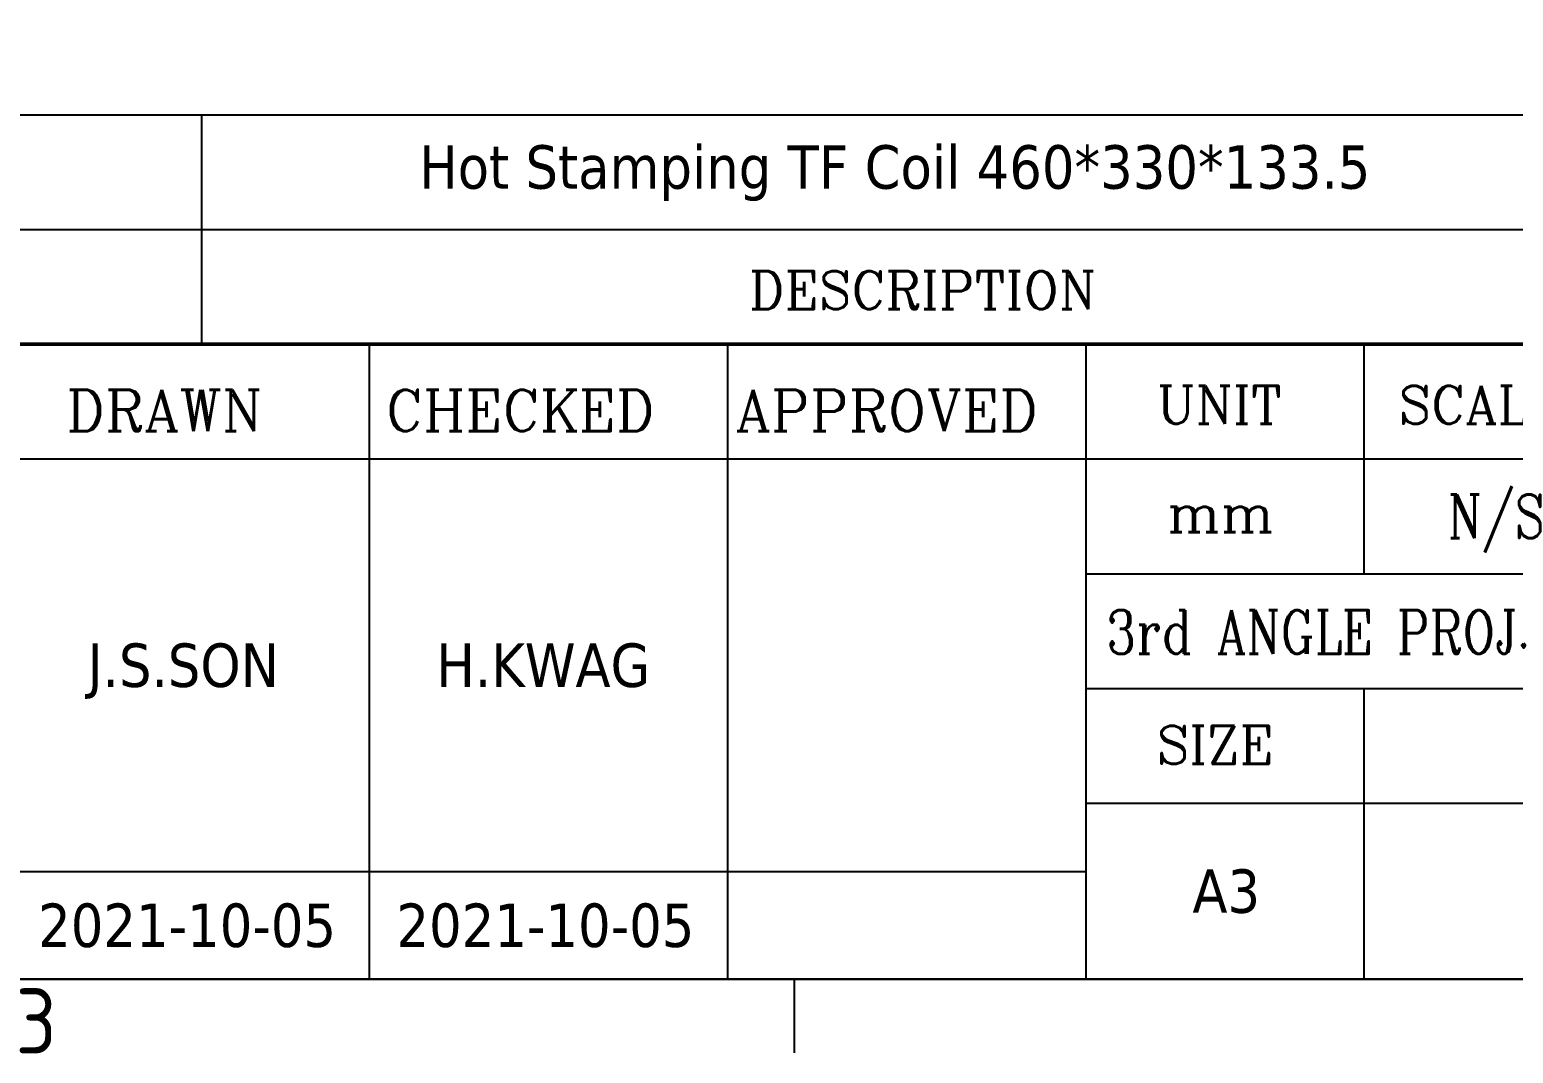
# Model space of a CAD drawing. Header units: millimetres. Extents: x 0 to 2375, y 0 to 3360.
# Drawn here: x 734.5 to 939.3, y 2488.9 to 2630.2 of the extents above; entities that cross this region are included whole.
import ezdxf
from ezdxf.enums import TextEntityAlignment as Align

# ---------------------------------------------------------------- set-up
doc = ezdxf.new("R2010")
doc.units = ezdxf.units.MM
doc.layers.add('DPJA0641_Hot Stamping Coil$0$경계(ISO)', color=7, linetype='Continuous', lineweight=25)
doc.layers.add('DPJA0641_Hot Stamping Coil$0$제목(ISO)', color=5, linetype='Continuous', lineweight=50)
doc.styles.add('DPJA0641_Hot Stamping Coil$0$RC_284', font='ROMANC.shx')
doc.styles.add('DPJA0641_Hot Stamping Coil$0$RC_287', font='ROMANC.shx')
doc.styles.add('DPJA0641_Hot Stamping Coil$0$문자 텍스트_PSTEK_POSCO', font='isocp.shx')
doc.styles.add('DPJA0641_Hot Stamping Coil$0$텍스트 스타일198', font='tahoma.ttf')
doc.styles.add('DPJA0641_Hot Stamping Coil$0$텍스트 스타일333', font='ROMANC.shx', dxfattribs={"width": 0.8})

# ---------------------------------------------------------------- blocks, each defined once
blk = doc.blocks.new('DPJA0641_Hot Stamping Coil$0$경계 Default Border')
at = {"layer": 'DPJA0641_Hot Stamping Coil$0$경계(ISO)'}
blk.add_line((280, 10), (280, 6.6), dxfattribs=at)
at = {"layer": 'DPJA0641_Hot Stamping Coil$0$경계(ISO)', "flags": 128}
blk.add_lwpolyline([(10, 10), (10, 287), (410, 287), (410, 10), (10, 10)], dxfattribs=at)
at = {"layer": 'DPJA0641_Hot Stamping Coil$0$경계(ISO)', "color": 2, "insert": (244.169, 6.571), "char_height": 3, "attachment_point": 7, "style": 'DPJA0641_Hot Stamping Coil$0$문자 텍스트_PSTEK_POSCO'}
blk.add_mtext('3', dxfattribs=at)
blk = doc.blocks.new('DPJA0641_Hot Stamping Coil$0$제목 블록 PSTEK')
at = {"color": 180}
for p, q in [((182.476, 51.565), (372.476, 51.565)), ((215.215, 41.005), (215.215, 51.565)), ((182.476, 46.285), (372.476, 46.285)), ((222.94, 11.791), (222.94, 41.005)), ((239.429, 11.791), (239.429, 41.005)), ((255.918, 11.791), (255.918, 41.005)), ((268.692, 41.005), (268.692, 30.445)), ((206.451, 35.725), (372.476, 35.725)), ((255.918, 30.445), (372.476, 30.445)), ((255.918, 25.165), (372.476, 25.165)), ((268.692, 25.165), (268.692, 11.791)), ((255.918, 19.885), (310.088, 19.885)), ((206.451, 16.741), (255.918, 16.741)), ((182.476, 11.791), (372.476, 11.791))]:
    blk.add_line(p, q, dxfattribs=at)
at = {"color": 7, "lineweight": 50}
blk.add_line((206.451, 41.005), (372.476, 41.005), dxfattribs=at)
at = {"color": 2}
for s, height, style, p in [('DESCRIPTION', 1.7424, 'DPJA0641_Hot Stamping Coil$0$RC_284', (240.403, 42.623)), ('UNIT', 1.7424, 'DPJA0641_Hot Stamping Coil$0$RC_284', (259.165, 37.343)), ('SCALE', 1.7424, 'DPJA0641_Hot Stamping Coil$0$RC_284', (270.293, 37.343)), ('DRAWN', 1.9, 'DPJA0641_Hot Stamping Coil$0$RC_287', (208.977, 37.009)), ('CHECKED', 1.9, 'DPJA0641_Hot Stamping Coil$0$RC_287', (223.686, 37.009)), ('APPROVED', 1.9, 'DPJA0641_Hot Stamping Coil$0$RC_287', (239.78, 37.009)), ('mm', 1.7424, 'DPJA0641_Hot Stamping Coil$0$RC_284', (259.651, 32.354)), ('SIZE', 1.7424, 'DPJA0641_Hot Stamping Coil$0$RC_284', (259.165, 21.695))]:
    blk.add_text(s, height=height, dxfattribs=dict(at, style=style)).set_placement(p)
at = {"color": 7, "style": 'DPJA0641_Hot Stamping Coil$0$텍스트 스타일333', "width": 0.8}
blk.add_text('N/S', height=2, dxfattribs=at).set_placement((274.784, 33.085), align=Align.MIDDLE_CENTER)
at = {"color": 2, "style": 'DPJA0641_Hot Stamping Coil$0$텍스트 스타일333', "width": 0.8}
blk.add_text('3rd ANGLE PROJ.', height=2, dxfattribs=at).set_placement((256.843, 26.761))
at = {"layer": 'DPJA0641_Hot Stamping Coil$0$제목(ISO)', "color": 7, "style": 'DPJA0641_Hot Stamping Coil$0$텍스트 스타일198'}
for tag, p in [('부품_번호_001', (195.936, 47.681)), ('설명_001', (225.221, 48.162)), ('질량\\P3;_001', (350.311, 48.164)), ('1._MODEL_NAME_001', (327.286, 37.522)), ('제목_001', (328.476, 32.36)), ('부품_번호_001', (334.595, 26.806)), ('설계자_001', (209.962, 25.233)), ('점검자_001', (226.012, 25.234)), ('시트_크기_001', (260.807, 14.838)), ('프로젝트_001', (277.188, 14.843)), ('작성_날짜_001', (207.688, 13.266)), ('점검_날짜_001', (224.177, 13.266))]:
    blk.add_attdef(tag, p, '', height=2, dxfattribs=at)
for tag, p in [('재질', (295.482, 48.925)), ("3._Q'TY", (313.496, 48.925)), ('4._COLOR', (327.681, 48.925)), ('엔지니어링_승인자', (247.673, 26.233)), ('엔지니어링_승인_날짜', (247.673, 14.266))]:
    blk.add_attdef(tag, text='', height=2, dxfattribs=at).set_placement(p, align=Align.MIDDLE_CENTER)
blk = doc.blocks.new('DPJA0641_Hot Stamping Coil')
at = {"xscale": 3, "yscale": 3, "zscale": 3}
blk.add_blockref('DPJA0641_Hot Stamping Coil$0$경계 Default Border', (0, 0), dxfattribs=at)
ref = blk.add_blockref('DPJA0641_Hot Stamping Coil$0$제목 블록 PSTEK', (112.573, -5.373), dxfattribs=dict(xscale=3, yscale=3, zscale=3))
ref.add_attrib('설계자_001', 'J.S.SON', (742.458, 70.326), dxfattribs={"layer": 'DPJA0641_Hot Stamping Coil$0$제목(ISO)', "color": 7, "height": 6, "style": 'DPJA0641_Hot Stamping Coil$0$텍스트 스타일198'})
ref.add_attrib('점검자_001', 'H.KWAG', (790.608, 70.33), dxfattribs={"layer": 'DPJA0641_Hot Stamping Coil$0$제목(ISO)', "color": 7, "height": 6, "style": 'DPJA0641_Hot Stamping Coil$0$텍스트 스타일198'})
ref.add_attrib('시트_크기_001', 'A3', (894.994, 39.141), dxfattribs={"layer": 'DPJA0641_Hot Stamping Coil$0$제목(ISO)', "color": 7, "height": 6, "style": 'DPJA0641_Hot Stamping Coil$0$텍스트 스타일198'})
ref.add_attrib('점검_날짜_001', '2021-10-05', (785.104, 34.425), dxfattribs={"layer": 'DPJA0641_Hot Stamping Coil$0$제목(ISO)', "color": 7, "height": 6, "style": 'DPJA0641_Hot Stamping Coil$0$텍스트 스타일198'})
ref.add_attrib('작성_날짜_001', '2021-10-05', (735.638, 34.425), dxfattribs={"layer": 'DPJA0641_Hot Stamping Coil$0$제목(ISO)', "color": 7, "height": 6, "style": 'DPJA0641_Hot Stamping Coil$0$텍스트 스타일198'})
ref.add_attrib('설명_001', 'Hot Stamping TF Coil 460*330*133.5', (788.236, 139.112), dxfattribs={"layer": 'DPJA0641_Hot Stamping Coil$0$제목(ISO)', "color": 7, "height": 6, "style": 'DPJA0641_Hot Stamping Coil$0$텍스트 스타일198'})

msp = doc.modelspace()

# ---------------------------------------------------------------- block references
msp.add_blockref('DPJA0641_Hot Stamping Coil', (0, 2469.13))

doc.saveas('drawing.dxf')
